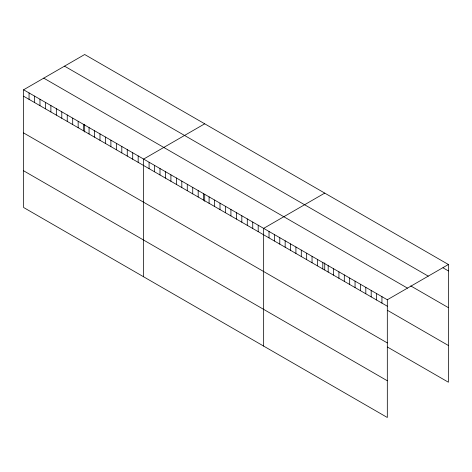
<?xml version="1.0" encoding="UTF-8"?>
<svg xmlns="http://www.w3.org/2000/svg" width="472" height="472" viewBox="0 0 472 472"><rect width="100%" height="100%" fill="white"/><g stroke="black" fill="none" stroke-linecap="round" stroke-linejoin="round"><path stroke-width="0.71" d="M23.6 89.78L387.317 299.767L387.317 417.49L23.6 207.497L23.6 89.78L84.683 54.51L448.4 264.503L448.4 382.22L387.465 347.044M204.706 123.811L143.63 159.076L143.63 276.793M324.736 193.107L263.653 228.371L263.653 346.094M387.317 299.767L448.4 264.503M443.025 267.83L448.4 270.934M64.522 66.151L428.246 276.138M410.764 285.932L448.4 307.661M43.754 78.14L407.478 288.132M23.6 96.211L387.317 306.204M387.465 310.316L448.4 345.498M23.6 132.933L387.317 342.926M23.6 170.775L387.317 380.762M381.942 296.664L381.942 303.095M376.562 293.56L376.562 299.991M371.187 290.457L371.187 296.888M365.812 287.354L365.812 293.785M360.437 284.244L360.437 290.681M355.056 281.141L355.056 287.578M349.681 278.037L349.681 284.474M344.306 274.934L344.306 281.365M338.925 271.831L338.925 278.262M333.551 268.727L333.551 275.158M328.176 265.624L328.176 272.055M324.736 262.892L324.736 269.895M322.795 262.52L322.795 268.952M317.42 259.411L317.42 265.848M312.045 256.308L312.045 262.745M306.67 253.204L306.67 259.641M301.289 250.101L301.289 256.532M295.914 246.998L295.914 253.429M290.54 243.894L290.54 250.325M285.159 240.791L285.159 247.222M279.784 237.681L279.784 244.118M274.409 234.578L274.409 241.015M269.028 231.475L269.028 237.912M258.196 225.221L258.196 231.658M252.744 222.07L252.744 228.507M247.287 218.919L247.287 225.356M241.829 215.775L241.829 222.206M236.378 212.624L236.378 219.055M230.92 209.474L230.92 215.905M225.463 206.323L225.463 212.754M220.005 203.172L220.005 209.603M214.553 200.022L214.553 206.459M209.096 196.871L209.096 203.308M204.706 194.293L204.706 201.302M203.638 193.721L203.638 200.157M198.187 190.576L198.187 197.007M192.729 187.425L192.729 193.856M187.272 184.275L187.272 190.706M181.814 181.124L181.814 187.555M176.363 177.973L176.363 184.404M170.905 174.823L170.905 181.26M165.448 171.672L165.448 178.109M159.996 168.522L159.996 174.959M154.539 165.377L154.539 171.808M149.081 162.226L149.081 168.657M138.172 155.925L138.172 162.356M132.715 152.775L132.715 159.206M127.257 149.624L127.257 156.061M121.805 146.473L121.805 152.91M116.348 143.323L116.348 149.76M110.89 140.178L110.89 146.609M105.439 137.028L105.439 143.458M99.981 133.877L99.981 140.308M94.524 130.726L94.524 137.157M89.066 127.576L89.066 134.007M84.683 124.295L84.683 132.007M83.615 124.425L83.615 130.862M78.157 121.275L78.157 127.711M72.7 118.124L72.7 124.561M67.248 114.979L67.248 121.41M61.791 111.829L61.791 118.26M56.333 108.678L56.333 115.109M50.882 105.527L50.882 111.958M45.424 102.377L45.424 108.808M39.967 99.226L39.967 105.663M34.509 96.076L34.509 102.512M29.057 92.925L29.057 99.362"/></g></svg>
